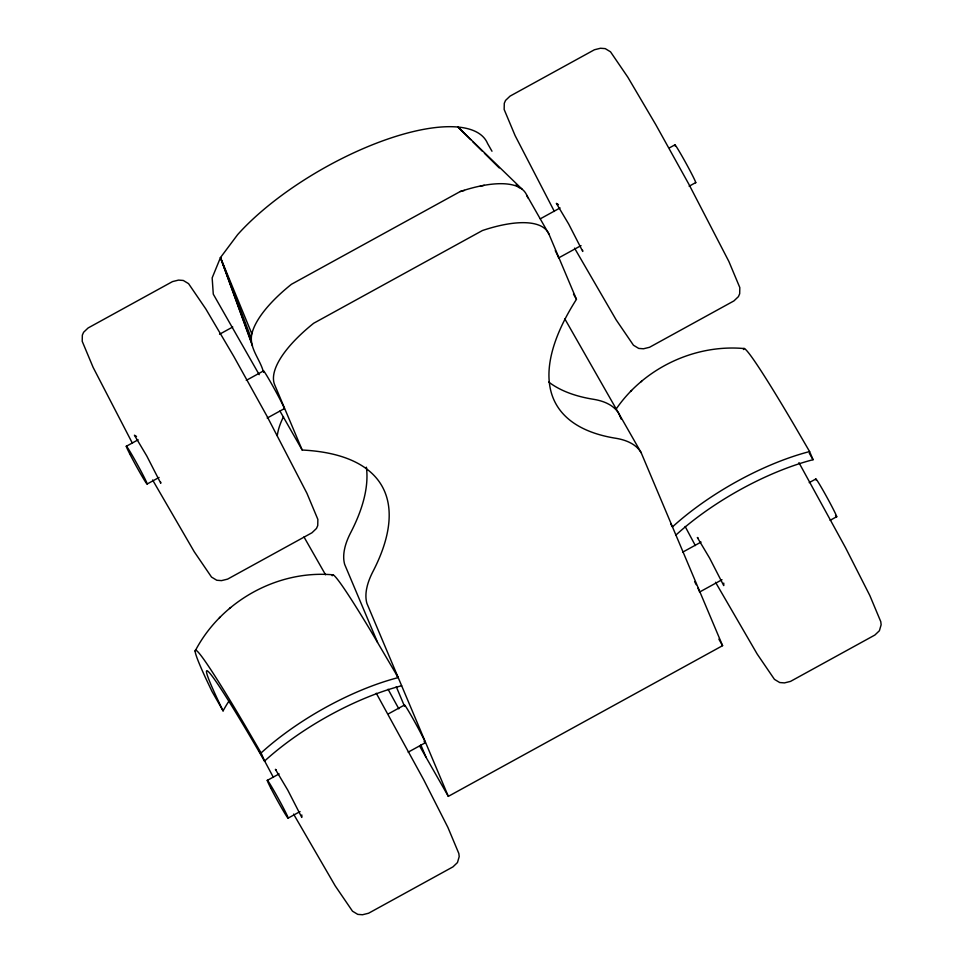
<?xml version="1.0" encoding="UTF-8"?>
<svg xmlns="http://www.w3.org/2000/svg" width="963" height="963" viewBox="0 0 963 963"><rect width="100%" height="100%" fill="white"/><g stroke="black" fill="none" stroke-linecap="round" stroke-linejoin="round"><path stroke-width="1.44" d="M263.344 371.67C260.082 359.151 248.647 347.535 251.873 333.86A107.206 39.122 -29.7 0 1 291.44 284.278L460.218 191.541L464.467 190.433M301.816 814.939L301.768 817.418L287.744 790.069L275.394 769.329L276.357 770.111M723.755 583.096L723.707 585.576L709.683 558.227L697.332 537.486L698.307 538.269M195.104 651.12C220.888 601.466 277.308 569.699 333.234 574.851M616.525 408.505C644.692 367.806 695.154 343.96 744.507 348.594M219.335 617.885L220.419 616.886M229.483 608.52L230.578 607.509M640.66 382.07L641.755 381.071M630.524 391.472L631.608 390.472M219.552 334.245L232.745 326.999M126.285 446.302L138.154 439.778M246.275 380.373L263.417 370.96M540.315 218.806L560.093 207.936M669.538 147.808L674.81 144.907M147.207 483.98L159.076 477.455M267.196 418.05L284.338 408.625M581.026 245.613L558.612 257.928A21.68 0.879 61.2 0 0 555.254 250.609M689.147 186.208L695.743 182.585M267.257 780.415L279.126 773.903M388.571 713.764L404.388 705.072M682.611 552.196L701.076 542.061M809.197 482.644L815.793 479.02M288.19 818.093L300.059 811.568M408.18 752.163L425.321 742.75M721.997 579.726L699.583 592.04A21.68 0.879 61.2 0 0 697.982 588.249M830.118 520.321L836.715 516.698M419.579 745.94A179.034 7.271 61.2 0 0 426.091 757.387L448.325 796.365L722.587 645.667L641.165 452.706L564.86 318.922M480.031 186.389L484.269 185.281M558.468 204.65L556.361 203.362L568.712 224.102L582.735 251.451L582.591 250.211M136.529 436.492L134.423 435.216L146.761 455.944L160.785 483.294L160.652 482.054M522.259 189.338L457.991 127.056L470.678 139.635M472.797 141.73L482.307 151.155M484.425 153.249L499.231 167.923M516.144 184.679L519.31 187.821M332.235 575.778A221.081 8.98 61.2 0 1 370.478 630.44L398.213 677.603A139.286 50.822 -29.7 0 0 261.081 752.958L264.524 761.107A139.286 50.822 -29.7 0 1 401.655 685.752M261.081 752.958L246.107 727.258A221.081 8.98 61.2 0 0 205.805 678.409L211.968 691.386L223.079 710.875A197.535 8.017 61.2 0 1 264.524 761.107M675.918 535.055A139.286 50.822 -29.7 0 1 813.049 459.712L809.606 451.563L794.571 425.73A221.321 8.992 61.2 0 0 743.508 349.521M670.669 523.8L672.475 526.905A139.286 50.822 -29.7 0 1 809.606 451.563M460.218 191.541A107.206 39.122 -29.7 0 1 526.713 195.164L548.946 234.129L576.452 299.324A390.725 142.572 -29.7 0 0 615.574 438.237A169.103 61.704 -29.7 0 1 629.176 442.246L631.415 443.401A169.103 61.704 -29.7 0 1 641.165 452.706M491.985 151.239L487.543 143.451A156.596 57.142 -29.7 0 0 382.239 141.019A156.596 57.142 -29.7 0 0 237.644 234.623L220.479 257.566L212.161 277.874L213.28 294.148L259.216 374.679M573.491 294.124L576.452 299.324M718.88 639.167L722.587 645.667M279.956 411.057L302.189 450.022A390.725 142.572 -29.7 0 1 372.946 571.553A169.103 61.704 -29.7 0 0 367.216 586.19L366.614 588.899A169.103 61.704 -29.7 0 0 366.903 603.404L448.325 796.365M303.983 536.945L325.542 574.755M798.941 462.649L845.55 547.742L869.854 595.567L880.784 621.677L881.133 624.782L879.4 630.729L874.898 635.026L790.515 681.395L784.46 682.899L779.705 682.538L774.433 679.348L757.159 654.009L715.521 582.266M574.55 248.141L616.176 319.897L633.461 345.236L638.734 348.425L643.489 348.775L649.544 347.282L733.926 300.913L738.428 296.616L739.68 293.751L739.813 287.564L728.871 261.454L688.906 184.306L655.815 124.721L627.792 77.136L610.506 51.809L605.233 48.619L600.479 48.258L594.424 49.763L510.041 96.131L505.539 100.429L504.287 103.294L504.155 109.481L515.097 135.59L554.375 211.463M376.28 693.228L423.612 779.585L447.903 827.41L458.845 853.519L459.195 856.625L457.461 862.571L452.959 866.869L368.576 913.237L362.521 914.742L357.767 914.381L352.494 911.191L335.208 885.864L293.583 814.108M152.611 479.995L194.237 551.739L211.523 577.078L216.795 580.268L221.538 580.617L227.593 579.124L311.988 532.756L316.478 528.458L317.742 525.593L317.862 519.406L306.932 493.297L266.968 416.148L233.877 356.563L205.841 308.991L188.567 283.652L183.295 280.462L178.54 280.101L172.485 281.605L88.102 327.974L83.6 332.271L82.337 335.136L82.216 341.323L93.146 367.433L132.437 443.305M685.138 526.46L695.346 545.576M259.107 750.646L273.408 777.418M396.455 674.618L397.611 677.097M526.713 195.164L527.856 197.872M621.243 419.206L618.944 413.741A169.103 61.704 -29.7 0 0 609.182 404.436L606.955 403.28A169.103 61.704 -29.7 0 0 593.352 399.272A390.725 142.572 -29.7 0 1 548.741 382.058M302.189 450.022L274.684 384.827A107.206 39.122 -29.7 0 1 313.673 323.255L482.451 230.518A107.206 39.122 -29.7 0 1 548.946 234.129M377.544 642.345L344.682 564.438A169.103 61.704 -29.7 0 1 344.393 549.933L344.983 547.213A169.103 61.704 -29.7 0 1 350.725 532.587A390.725 142.572 -29.7 0 0 366.373 467.175M396.287 686.739L404.46 706.132M420.831 744.929L426.091 757.387M251.873 333.86L220.479 257.566L252.45 345.861M251.247 338.254L220.479 257.566L251.439 342.262M816.251 480.32A21.68 0.879 61.2 0 1 827.217 497.799A21.68 0.879 61.2 0 1 835.511 515.446M675.268 146.207A21.68 0.879 61.2 0 1 684.874 161.194A21.68 0.879 61.2 0 1 695.491 182.597M263.874 372.26A21.68 0.879 61.2 0 1 273.48 387.246A21.68 0.879 61.2 0 1 284.085 408.649M404.857 706.373A21.68 0.879 61.2 0 1 415.823 723.839A21.68 0.879 61.2 0 1 424.117 741.498M694.6 581.556A21.68 0.879 61.2 0 1 696.237 584.734M398.838 708.828A179.034 7.271 61.2 0 1 388.077 689.243M809.281 453.2A197.535 8.017 61.2 0 1 813.049 459.712M223.079 710.875A139.286 129.56 -22.9 0 1 229.278 700.595M277.296 435.661A169.103 61.704 -29.7 0 1 277.705 433.025L278.307 430.317A169.103 61.704 -29.7 0 1 283.519 416.702M129.632 453.621A21.68 0.879 61.2 0 0 146.954 483.992A21.68 0.879 61.2 0 0 133.652 457.81A21.68 0.879 61.2 0 0 129.632 453.621M270.615 787.734A21.68 0.879 61.2 0 0 287.937 818.105A21.68 0.879 61.2 0 0 274.636 791.923A21.68 0.879 61.2 0 0 270.615 787.734"/></g></svg>
